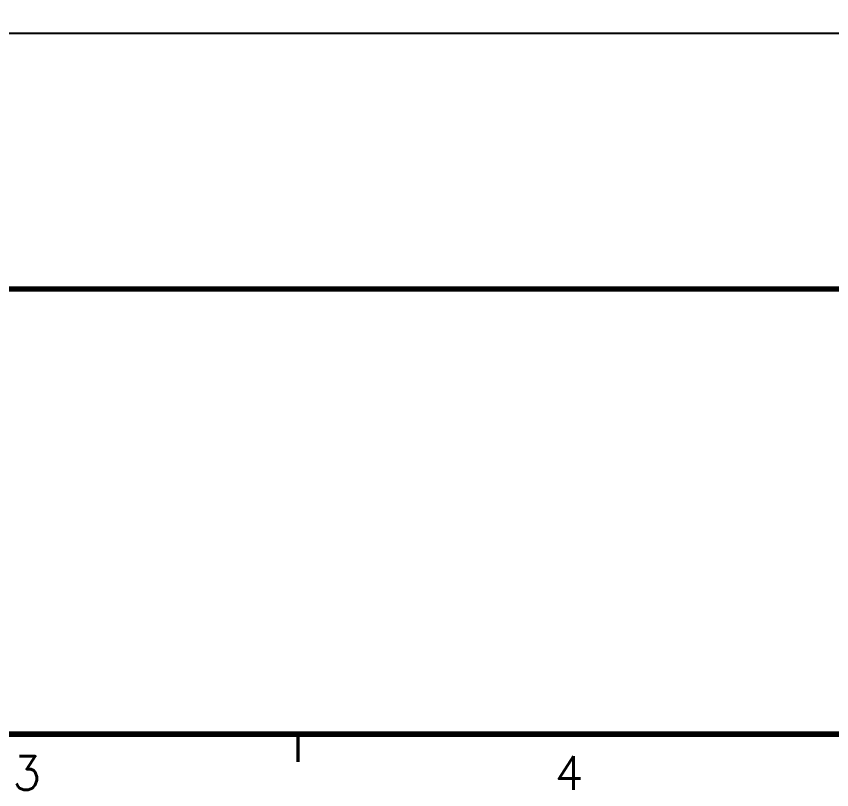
# Model space of a CAD drawing. Extents: x 295 to 953, y 10 to 290.
# Drawn here: x 612.9 to 686.2, y 10 to 79.5 of the extents above; entities that cross this region are included whole.
import ezdxf
from ezdxf.enums import TextEntityAlignment as Align

# ---------------------------------------------------------------- set-up
doc = ezdxf.new("R2010")
doc.units = 0
doc.header["$LTSCALE"] = 5
doc.header["$MEASUREMENT"] = 0
doc.layers.get('0').update_dxf_attribs({"linetype": 'CONTINUOUS', "lineweight": 25})
for name, color, linetype in [('GND', 7, 'CONTINUOUS'), ('문자', 4, 'CONTINUOUS'), ('테두리', 3, 'CONTINUOUS')]:
    doc.layers.add(name, color=color, linetype=linetype)
doc.styles.get("Standard").update_dxf_attribs({"font": 'simplex.shx'})

# ---------------------------------------------------------------- blocks, each defined once
blk = doc.blocks.new('C')
at = {"layer": '테두리'}
for points, const_width in [([(15, 285), (15, 15), (405, 15), (405, 285), (15, 285)], 0.5), ([(15, 55), (405, 55)], 0.5), ([(161.25, 12.5), (161.25, 15)], 0.3)]:
    blk.add_lwpolyline(points, dxfattribs=dict(at, const_width=const_width))
at = {"layer": '문자'}
for s, p in [('3', (136.875, 11.5)), ('4', (185.625, 11.5))]:
    blk.add_text(s, height=3, dxfattribs=at).set_placement(p, align=Align.MIDDLE)

msp = doc.modelspace()

# ---------------------------------------------------------------- linework, layer by layer
at = {"layer": 'GND'}
msp.add_line((515.377, 78), (858.075, 78), dxfattribs=at)

# ---------------------------------------------------------------- block references
msp.add_blockref('C', (476.978, 0))

doc.saveas('drawing.dxf')
